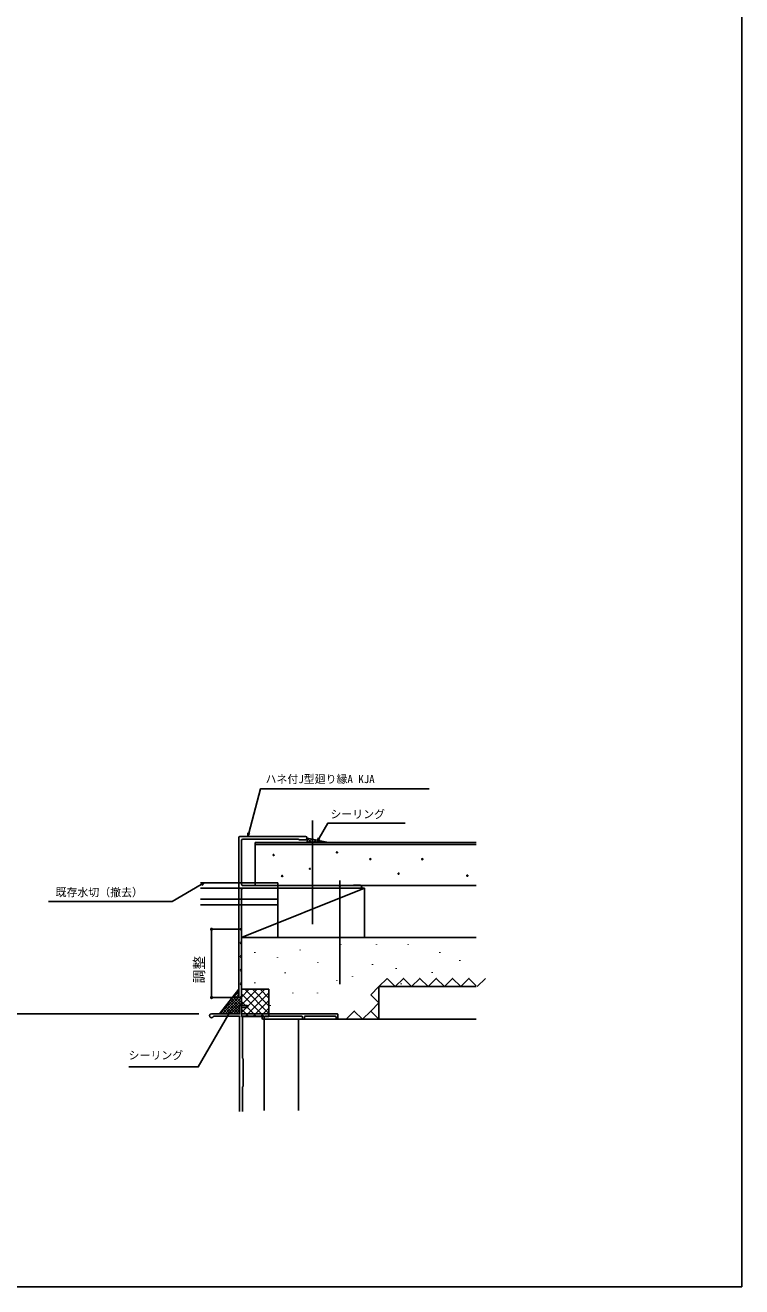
# Model space of a CAD drawing. Units: millimetres, scale not verified. Extents: x -525 to 525, y -784 to 779.
# Drawn here: x 0 to 525, y -784 to 141 of the extents above; entities that cross this region are included whole.
import ezdxf
from ezdxf.enums import TextEntityAlignment as Align

# ---------------------------------------------------------------- set-up
doc = ezdxf.new("R2010")
doc.units = ezdxf.units.MM
doc.header["$LTSCALE"] = 4
for name, color, linetype in [('0-2_YKK_11', 7, 'Continuous'), ('0-3_YKK_12', 2, 'Continuous'), ('0-4_YKK_13', 4, 'Continuous'), ('0-6_YKK_D', 6, 'Continuous'), ('0-7_YKK_ZWAK', 7, 'Continuous'), ('0-8_YSS_K', 3, 'Continuous')]:
    doc.layers.add(name, color=color, linetype=linetype)
doc.styles.add('ＭＳ ゴシック', font='')
doc.styles.get('ＭＳ ゴシック').set_extended_font_data('MS Gothic')

msp = doc.modelspace()

# ---------------------------------------------------------------- linework, layer by layer
at = {"layer": '0-2_YKK_11'}
for p, q in [((156.514, -551.497), (156.514, -454.097)), ((157.114, -453.497), (205.314, -453.497)), ((158.514, -456.497), (158.514, -488.497)), ((245.314, -491.497), (159.514, -491.497)), ((156.514, -561.497), (156.514, -551.497)), ((156.418, -565.423), (156.436, -565.442)), ((156.436, -565.401), (156.432, -565.405)), ((156.492, -571.497), (156.515, -571.52)), ((157.706, -577.497), (162.406, -577.497)), ((162.406, -578.897), (159.106, -578.897)), ((173.706, -586.897), (173.706, -585.897)), ((174.506, -587.497), (174.306, -587.497)), ((175.106, -585.897), (175.106, -586.897)), ((202.506, -585.297), (175.706, -585.297)), ((203.106, -586.897), (203.106, -585.897)), ((203.906, -587.497), (203.706, -587.497)), ((204.506, -585.897), (204.506, -586.897)), ((227.106, -585.297), (205.106, -585.297)), ((227.706, -586.897), (227.706, -585.897)), ((228.506, -587.497), (228.306, -587.497)), ((229.106, -584.097), (229.106, -586.897))]:
    msp.add_line(p, q, dxfattribs=at)
for points in [[(205.314, -455.897), (200.914, -455.897), (200.568, -455.697), (200.221, -455.497), (159.514, -455.497)], [(159.514, -489.497), (229.598, -489.497), (229.964, -489.737)], [(231.064, -489.737), (231.431, -489.497), (240.221, -489.497), (240.568, -489.297), (240.914, -489.097), (245.314, -489.097)], [(158.514, -492.497), (158.514, -520.366), (158.248, -520.743)], [(158.248, -522.251), (158.514, -522.628), (158.514, -530.366), (158.248, -530.743)], [(158.248, -532.251), (158.514, -532.628), (158.514, -540.366), (158.248, -540.743)], [(158.248, -542.251), (158.514, -542.628), (158.514, -550.366), (158.248, -550.743)], [(158.248, -552.251), (158.514, -552.628), (158.514, -560.366), (158.248, -560.743)], [(157.714, -571.497), (156.514, -571.497), (156.514, -561.497)], [(158.248, -562.251), (158.514, -562.628), (158.514, -570.366), (158.248, -570.743)], [(136.506, -583.497), (157.106, -583.497), (157.106, -578.096)], [(158.506, -579.496), (158.506, -583.497), (228.506, -583.497)], [(157.106, -655.027), (157.106, -585.297), (138.238, -585.297)], [(173.106, -585.297), (159.306, -585.297), (159.306, -616.097), (159.706, -616.497), (159.706, -636.497), (159.306, -636.897), (159.306, -655.016)]]:
    msp.add_lwpolyline(points, dxfattribs=at)
for centre, radius, start, end in [((157.114, -454.097), 0.6, 89.99976, 179.99976), ((159.514, -456.497), 1, 90.00006, 180.00006), ((205.314, -454.697), 1.2, 270.00006, 89.9986), ((159.514, -488.497), 1, 180.00006, 270.00006), ((230.514, -489.497), 0.6, 203.58053, 336.42073), ((245.314, -490.297), 1.2, 269.99933, 89.99933), ((159.514, -492.497), 1, 90.00006, 180.00006), ((158.514, -521.497), 0.8, 109.47128, 250.52884), ((158.514, -531.497), 0.8, 109.47128, 250.52884), ((158.514, -541.497), 0.8, 109.47128, 250.52884), ((158.514, -551.497), 0.8, 109.47128, 180), ((158.514, -551.497), 0.8, 180, 250.52884), ((158.514, -561.497), 0.8, 109.47122, 179.99994), ((158.514, -561.497), 0.8, 180, 250.52884), ((158.514, -571.497), 0.8, 109.47128, 180), ((157.706, -578.097), 0.6, 90, 180), ((159.106, -579.497), 0.6, 90, 180), ((162.406, -578.197), 0.7, 270, 90), ((136.506, -584.897), 1.4, 90, 330.00434), ((138.238, -585.897), 0.6, 90, 150.00434), ((173.106, -585.897), 0.6, 0, 90), ((174.306, -586.897), 0.6, 180, 270), ((174.506, -586.897), 0.6, 270, 0), ((175.706, -585.897), 0.6, 90, 180), ((202.506, -585.897), 0.6, 0, 90), ((203.706, -586.897), 0.6, 180, 270), ((203.906, -586.897), 0.6, 270, 0), ((205.106, -585.897), 0.6, 90, 180), ((227.106, -585.897), 0.6, 0, 90), ((228.306, -586.897), 0.6, 180, 270), ((228.506, -584.097), 0.6, 0, 90), ((228.506, -586.897), 0.6, 270, 0)]:
    msp.add_arc(centre, radius, start, end, dxfattribs=at)
at = {"layer": '0-3_YKK_12'}
for p, q in [((210.514, -441.751), (210.514, -517.751)), ((230.514, -485.697), (230.514, -561.697)), ((-132.457, -583.5), (127.169, -583.5))]:
    msp.add_line(p, q, dxfattribs=at)
at = {"layer": '0-4_YKK_13'}
for p, q in [((168.514, -457.897), (330.511, -457.897)), ((168.514, -457.897), (168.514, -489.497)), ((168.514, -459.497), (330.511, -459.497)), ((168.514, -489.497), (330.511, -489.497))]:
    msp.add_line(p, q, dxfattribs=at)
for centre in [(181.97, -467.067), (228.451, -465.214), (252.824, -470.089), (290.979, -470.125), (208.596, -477.179), (273.558, -480.793), (188.262, -482.46), (323.891, -482.255)]:
    msp.add_circle(centre, 0.4, dxfattribs=at)
at = {"layer": '0-6_YKK_D'}
for p, q in [((157.514, -521.497), (135.514, -521.497)), ((136.514, -521.497), (136.514, -571.497)), ((156.714, -571.497), (135.514, -571.497))]:
    msp.add_line(p, q, dxfattribs=at)
for points in [[(163.057, -453.497), (163.717, -451.034), (172.419, -418.557), (296.075, -418.557)], [(164.377, -451.211), (163.057, -453.497), (163.057, -450.857)], [(214.051, -457.018), (215.326, -454.81), (221.641, -443.873), (278.325, -443.873)], [(215.918, -455.151), (214.051, -457.018), (214.735, -454.468)], [(131.194, -487.509), (128.985, -488.784), (107.609, -501.125), (16.978, -501.125)], [(128.644, -488.192), (131.194, -487.509), (129.327, -489.375)], [(150.516, -581.247), (149.241, -583.455), (126.736, -622.435), (75.822, -622.435)], [(148.65, -583.114), (150.516, -581.247), (149.833, -583.797)]]:
    msp.add_lwpolyline(points, dxfattribs=at)
for centre in [(136.514, -521.497), (136.514, -571.497)]:
    msp.add_circle(centre, 0.637, dxfattribs=at)
at = {"layer": '0-7_YKK_ZWAK'}
msp.add_lwpolyline([(-525, -783.5), (525, -783.5), (525, 746.5)], dxfattribs=at)
at = {"layer": '0-8_YSS_K'}
for p, q in [((206.514, -454.697), (209.714, -457.897)), ((208.177, -455.034), (206.514, -456.697)), ((206.514, -456.697), (207.714, -457.897)), ((209.84, -455.372), (207.314, -457.897)), ((209.023, -455.206), (211.714, -457.897)), ((211.502, -455.709), (209.314, -457.897)), ((213.165, -456.046), (211.314, -457.897)), ((211.532, -455.715), (213.714, -457.897)), ((214.828, -456.383), (213.314, -457.897)), ((214.041, -456.224), (215.714, -457.897)), ((216.49, -456.721), (215.314, -457.897)), ((216.55, -456.733), (217.714, -457.897)), ((218.153, -457.058), (217.314, -457.897)), ((219.059, -457.242), (219.714, -457.897)), ((219.816, -457.395), (219.314, -457.897)), ((221.479, -457.733), (221.314, -457.897)), ((221.568, -457.751), (221.714, -457.897)), ((128.514, -487.497), (185.114, -487.497)), ((185.114, -527.497), (185.114, -487.497)), ((128.514, -491.497), (185.114, -491.497)), ((248.514, -491.497), (158.514, -527.497)), ((128.514, -499.497), (185.114, -499.497)), ((128.514, -503.497), (185.114, -503.497)), ((185.114, -527.497), (185.114, -499.497)), ((158.514, -565.497), (158.514, -527.497)), ((330.511, -527.497), (158.514, -527.497)), ((231.179, -532.569), (231.179, -532.969)), ((257.348, -532.569), (257.348, -532.969)), ((280.61, -532.569), (280.61, -532.969)), ((168.25, -538.399), (168.25, -538.799)), ((184.903, -542.099), (184.903, -542.499)), ((201.556, -536.548), (201.556, -536.948)), ((303.871, -538.384), (303.871, -538.784)), ((318.409, -544.199), (318.409, -544.599)), ((190.454, -553.201), (190.454, -553.601)), ((214.508, -545.8), (214.508, -546.2)), ((254.441, -547.107), (254.441, -547.507)), ((271.887, -550.015), (271.887, -550.415)), ((298.055, -552.922), (298.055, -553.322)), ((168.25, -560.603), (168.25, -561.003)), ((228.272, -558.738), (228.272, -559.138)), ((239.902, -555.83), (239.902, -556.23)), ((253.114, -569.497), (259.114, -563.497)), ((259.114, -563.497), (265.114, -557.497)), ((259.114, -587.497), (259.114, -563.497)), ((259.114, -563.497), (330.511, -563.497)), ((265.114, -557.497), (271.114, -563.497)), ((275.511, -561.281), (275.511, -561.681)), ((331.114, -563.497), (337.114, -557.497)), ((142.416, -583.421), (156.436, -565.4)), ((144.405, -583.432), (156.512, -571.325)), ((146.395, -583.442), (158.436, -571.402)), ((149.424, -574.413), (156.461, -567.376)), ((157.098, -578.104), (151.167, -572.172)), ((158.492, -577.497), (152.042, -571.048)), ((158.488, -575.494), (152.917, -569.923)), ((156.488, -569.494), (154.668, -567.673)), ((156.462, -567.468), (155.543, -566.548)), ((158.436, -571.441), (158.062, -571.067)), ((178.514, -565.497), (158.514, -565.497)), ((158.514, -585.497), (158.514, -565.497)), ((164.171, -565.497), (158.514, -571.154)), ((169.828, -565.497), (158.514, -576.811)), ((175.485, -565.497), (158.514, -582.468)), ((158.514, -568.87), (175.142, -585.497)), ((160.798, -565.497), (178.514, -583.213)), ((178.514, -568.125), (161.142, -585.497)), ((166.455, -565.497), (178.514, -577.556)), ((172.112, -565.497), (178.514, -571.899)), ((177.769, -565.497), (178.514, -566.242)), ((178.514, -585.497), (178.514, -565.497)), ((196.005, -568.004), (196.005, -568.404)), ((214.209, -568.004), (214.209, -568.404)), ((259.114, -575.497), (253.114, -569.497)), ((144.427, -583.432), (143.291, -582.296)), ((146.437, -583.442), (144.166, -581.171)), ((148.448, -583.453), (145.041, -580.047)), ((150.458, -583.464), (145.916, -578.922)), ((152.469, -583.474), (146.791, -577.797)), ((154.48, -583.485), (147.667, -576.672)), ((148.384, -583.453), (158.461, -573.376)), ((156.49, -583.496), (148.542, -575.547)), ((157.106, -582.111), (149.417, -574.422)), ((157.106, -580.111), (150.292, -573.297)), ((150.374, -583.463), (158.487, -575.351)), ((152.363, -583.474), (157.106, -578.731)), ((154.353, -583.484), (157.106, -580.731)), ((158.34, -577.497), (158.512, -577.325)), ((158.514, -574.527), (169.485, -585.497)), ((158.514, -580.183), (163.828, -585.497)), ((178.514, -573.781), (166.798, -585.497)), ((178.514, -579.438), (172.455, -585.497)), ((179.352, -577.256), (179.352, -577.656)), ((253.114, -581.497), (259.114, -575.497)), ((259.114, -587.497), (253.114, -581.497)), ((156.342, -583.495), (157.106, -582.731)), ((178.514, -585.497), (158.514, -585.497)), ((178.514, -585.095), (178.112, -585.497)), ((330.511, -587.497), (259.114, -587.497))]:
    msp.add_line(p, q, dxfattribs=at)
for points in [[(206.514, -454.697), (206.514, -457.897), (222.289, -457.897)], [(158.514, -527.497), (248.514, -527.497), (248.514, -491.497), (158.514, -491.497)]]:
    msp.add_lwpolyline(points, close=True, dxfattribs=at)
for points in [[(271.114, -563.497), (277.114, -557.497), (283.114, -563.497), (289.114, -557.497), (295.114, -563.497), (301.114, -557.497), (307.114, -563.497), (313.114, -557.497), (319.114, -563.497), (325.114, -557.497), (330.511, -562.894)], [(157.714, -571.497), (158.425, -570.617), (158.514, -577.497), (157.706, -577.497), (157.106, -578.096), (157.106, -583.097), (156.706, -583.497), (142.416, -583.421), (156.487, -569.35)], [(235.114, -587.497), (241.114, -581.497), (247.114, -587.497), (253.114, -581.497)], [(200.114, -587.497), (175.114, -587.497), (175.114, -654.27)], [(330.511, -587.497), (200.114, -587.497), (200.114, -654.27)]]:
    msp.add_lwpolyline(points, dxfattribs=at)

# ---------------------------------------------------------------- texts
at = {"layer": '0-6_YKK_D', "style": 'ＭＳ ゴシック'}
for s, p in [('ハネ付J型廻り縁A KJA', (176.069, -416.174)), ('シーリング', (223.6, -441.924)), ('既存水切（撤去）', (22.227, -499.144)), ('シーリング', (75.7, -618.595))]:
    msp.add_text(s, height=5.865, dxfattribs=at).set_placement(p, align=Align.BOTTOM_LEFT)
msp.add_text('調整', height=7.331, rotation=90, dxfattribs=at).set_placement((133.264, -561.099), align=Align.BOTTOM_LEFT)

doc.saveas('drawing.dxf')
